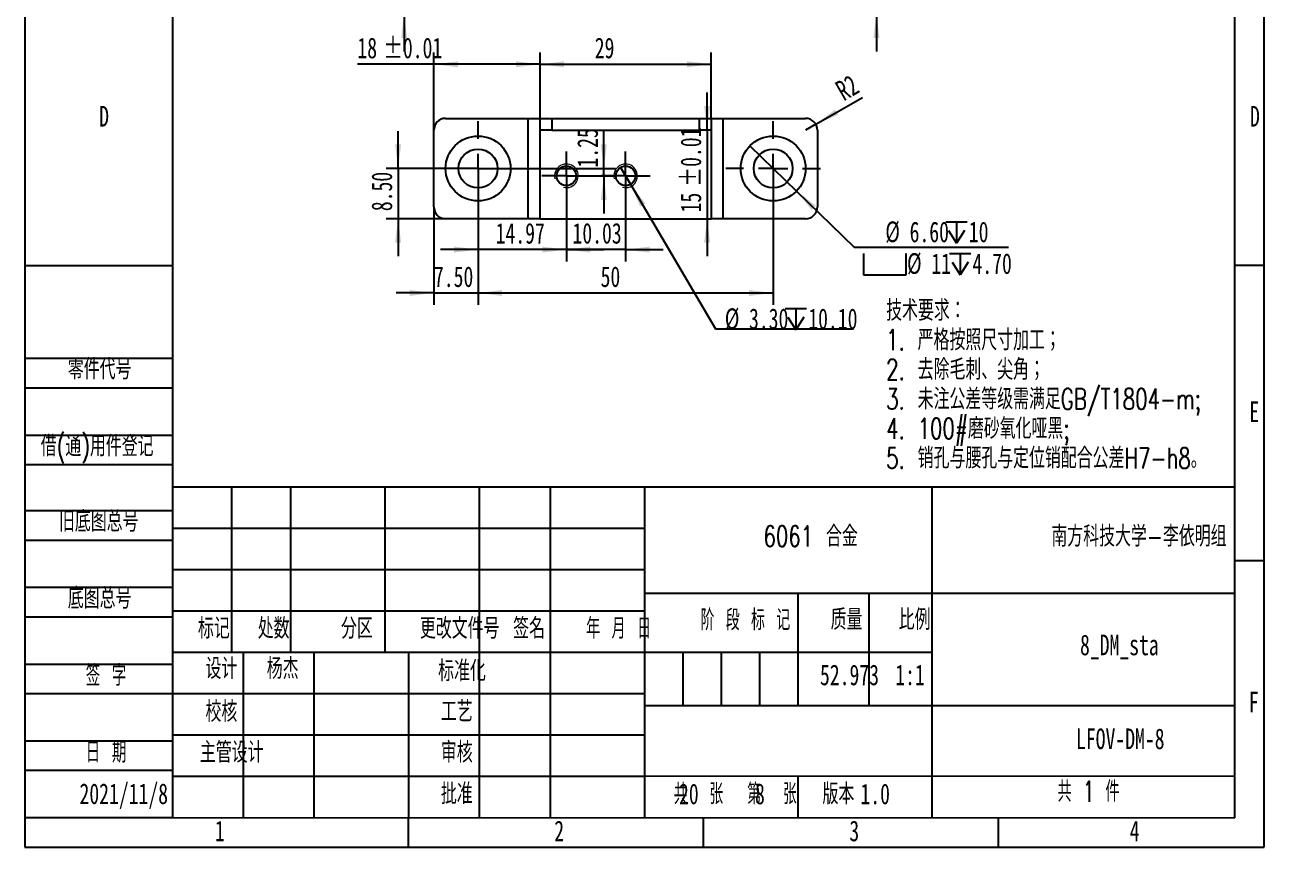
# Model space of a CAD drawing. Header units: millimetres. Extents: x 0 to 210, y 0 to 297.
# Drawn here: x 0 to 210, y 0 to 139.3 of the extents above; entities that cross this region are included whole.
import ezdxf

# ---------------------------------------------------------------- set-up
doc = ezdxf.new("R2010")
doc.units = ezdxf.units.MM
doc.layers.add('图框', color=7, linetype='Continuous')
doc.layers.add('图纸格式', color=7, linetype='Continuous')
doc.layers.add('根据设置的颜色创建', color=7, linetype='Continuous', lineweight=25)
doc.styles.add('SLDTEXTSTYLE0', font='TXT', dxfattribs={"width": 0.7, "bigfont": 'bigfont'})
doc.styles.add('SLDTEXTSTYLE1', font='TXT', dxfattribs={"width": 0.62, "bigfont": 'bigfont'})
doc.styles.add('SLDTEXTSTYLE2', font='TXT', dxfattribs={"width": 0.614286, "bigfont": 'bigfont'})
doc.styles.add('SLDTEXTSTYLE3', font='TXT', dxfattribs={"width": 0.6, "bigfont": 'bigfont'})
doc.styles.add('SLDTEXTSTYLE4', font='TXT', dxfattribs={"width": 0.633333, "bigfont": 'bigfont'})
doc.styles.add('SLDTEXTSTYLE5', font='TXT', dxfattribs={"width": 0.7})
doc.dimstyles.new('SLDDIMSTYLE0', dxfattribs={"dimtxt": 3.5, "dimasz": 4.08, "dimexe": 0, "dimexo": 0.0625, "dimgap": 0.875, "dimtad": 2, "dimrnd": 1e-09, "dimzin": 12, "dimdsep": 46, "dimtxsty": 'SLDTEXTSTYLE5', "dimsah": 1, "dimcen": 0.09, "dimadec": 0, "dimazin": 3, "dimtol": 1, "dimtp": 0.01, "dimtm": 0.01, "dimtfac": 1, "dimtmove": 0, "dimatfit": 0, "dimfxl": 0, "dimfrac": 2, "dimtolj": 1, "dimarcsym": 0})
doc.dimstyles.new('SLDDIMSTYLE1', dxfattribs={"dimtxt": 3.5, "dimasz": 4.08, "dimexe": 0, "dimexo": 0.0625, "dimgap": 0.875, "dimtad": 2, "dimrnd": 1e-09, "dimzin": 12, "dimdsep": 46, "dimtxsty": 'SLDTEXTSTYLE5', "dimsah": 1, "dimcen": 0.09, "dimadec": 0, "dimazin": 3, "dimtfac": 1, "dimtofl": 0, "dimtmove": 0, "dimatfit": 3, "dimfxl": 0, "dimfrac": 2, "dimtolj": 1, "dimtzin": 12, "dimarcsym": 0})
doc.dimstyles.new('SLDDIMSTYLE10', dxfattribs={"dimtxt": 3.5, "dimasz": 4.08, "dimexe": 0, "dimexo": 0.0625, "dimgap": 0.875, "dimtad": 0, "dimtih": 1, "dimtoh": 1, "dimrnd": 1e-09, "dimzin": 12, "dimdsep": 46, "dimtxsty": 'SLDTEXTSTYLE5', "dimblk1": 'NONE', "dimsah": 1, "dimcen": 0, "dimadec": 0, "dimazin": 3, "dimtfac": 1, "dimtmove": 0, "dimatfit": 3, "dimldrblk": 'NONE', "dimfxl": 0, "dimfrac": 2, "dimtolj": 1, "dimtzin": 12, "dimarcsym": 0})
doc.dimstyles.new('SLDDIMSTYLE11', dxfattribs={"dimtxt": 3.5, "dimasz": 4.08, "dimexe": 0, "dimexo": 0.0625, "dimgap": 0.875, "dimtad": 0, "dimtih": 1, "dimtoh": 1, "dimrnd": 1e-09, "dimzin": 4, "dimdsep": 46, "dimtxsty": 'SLDTEXTSTYLE5', "dimblk1": 'NONE', "dimsah": 1, "dimcen": 0, "dimadec": 0, "dimazin": 1, "dimtfac": 1, "dimtmove": 0, "dimatfit": 3, "dimldrblk": 'NONE', "dimfxl": 0, "dimfrac": 2, "dimtolj": 1, "dimtzin": 12, "dimarcsym": 0})
doc.dimstyles.new('SLDDIMSTYLE2', dxfattribs={"dimtxt": 3.5, "dimasz": 4.08, "dimexe": 0, "dimexo": 0.0625, "dimgap": 0.875, "dimtad": 2, "dimrnd": 1e-09, "dimzin": 12, "dimdsep": 46, "dimtxsty": 'SLDTEXTSTYLE5', "dimsah": 1, "dimcen": 0, "dimadec": 0, "dimazin": 3, "dimtfac": 1, "dimtofl": 0, "dimtmove": 0, "dimatfit": 3, "dimfxl": 0, "dimfrac": 2, "dimtolj": 1, "dimtzin": 12, "dimarcsym": 0})
doc.dimstyles.new('SLDDIMSTYLE3', dxfattribs={"dimtxt": 3.5, "dimasz": 4.08, "dimexe": 0, "dimexo": 0.0625, "dimgap": 0.875, "dimtad": 2, "dimrnd": 1e-09, "dimzin": 12, "dimdsep": 46, "dimtxsty": 'SLDTEXTSTYLE5', "dimsah": 1, "dimcen": 0.09, "dimadec": 0, "dimazin": 3, "dimtfac": 1, "dimtmove": 0, "dimatfit": 0, "dimfxl": 0, "dimfrac": 2, "dimtolj": 1, "dimtzin": 12, "dimarcsym": 0})
doc.dimstyles.new('SLDDIMSTYLE4', dxfattribs={"dimtxt": 3.5, "dimasz": 4.08, "dimexe": 0, "dimexo": 0.0625, "dimgap": 0.875, "dimtad": 2, "dimrnd": 1e-09, "dimzin": 12, "dimdsep": 46, "dimtxsty": 'SLDTEXTSTYLE5', "dimsah": 1, "dimcen": 0.09, "dimadec": 0, "dimazin": 3, "dimtol": 1, "dimtp": 0.01, "dimtm": 0.01, "dimtfac": 1, "dimtofl": 0, "dimtmove": 0, "dimatfit": 3, "dimfxl": 0, "dimfrac": 2, "dimtolj": 1, "dimarcsym": 0})
doc.dimstyles.new('SLDDIMSTYLE9', dxfattribs={"dimtxt": 3.5, "dimasz": 4.08, "dimexe": 0, "dimexo": 0.0625, "dimgap": 0.875, "dimtad": 2, "dimrnd": 1e-09, "dimzin": 4, "dimdsep": 46, "dimtxsty": 'SLDTEXTSTYLE5', "dimsah": 1, "dimcen": 0.09, "dimadec": 0, "dimazin": 1, "dimtfac": 1, "dimtmove": 0, "dimatfit": 0, "dimfxl": 0, "dimfrac": 2, "dimtolj": 1, "dimtzin": 12, "dimarcsym": 0})

# ---------------------------------------------------------------- blocks, each defined once
blk = doc.blocks.new('SW_NOTE_0')
at = {"layer": '图纸格式', "color": 0, "char_height": 3.5, "attachment_point": 1, "style": 'SLDTEXTSTYLE0'}
for s, insert in [('技术要求：', (0, 4.51)), ('1. 严格按照尺寸加工；', (0, -0.49)), ('2. 去除毛刺、尖角；', (0, -5.49)), ('3. 未注公差等级需满足GB/T1804-m;', (0, -10.49)), ('4. 100#磨砂氧化哑黑;', (0, -15.49)), ('5. 销孔与腰孔与定位销配合公差H7-h8。', (0, -20.49))]:
    blk.add_mtext(s, dxfattribs=dict(at, insert=insert))
blk = doc.blocks.new('_D')
at = {"layer": '根据设置的颜色创建'}
for p, q in [((144.3, 171.51), (144.3, 177.86)), ((116.3, 171.51), (146.3, 171.51)), ((144.3, 171.51), (144.3, 141.13)), ((134.3, 141.13), (146.3, 141.13)), ((144.3, 141.13), (144.3, 134.78))]:
    blk.add_line(p, q, dxfattribs=at)
for points in [[(144.3, 171.51), (144.81, 175.59), (143.79, 175.59)], [(144.3, 141.13), (143.79, 137.05), (144.81, 137.05)]]:
    blk.add_solid(points, dxfattribs=at)
at = {"layer": '根据设置的颜色创建', "char_height": 3.5, "attachment_point": 1, "rotation": 90, "style": 'SLDTEXTSTYLE5'}
for s, insert in [('±0.01', (139.79, 155.62)), ('30.38', (139.79, 146.64))]:
    blk.add_mtext(s, dxfattribs=dict(at, insert=insert))
blk = doc.blocks.new('_D_4')
at = {"layer": '根据设置的颜色创建'}
for p, q in [((64.27, 151.13), (64.27, 157.48)), ((69.3, 151.13), (62.27, 151.13)), ((64.27, 151.13), (64.27, 141.13)), ((69.3, 141.13), (62.27, 141.13)), ((64.27, 141.13), (64.27, 134.78))]:
    blk.add_line(p, q, dxfattribs=at)
for points in [[(64.27, 151.13), (64.78, 155.21), (63.77, 155.21)], [(64.27, 141.13), (63.77, 137.05), (64.78, 137.05)]]:
    blk.add_solid(points, dxfattribs=at)
at = {"layer": '根据设置的颜色创建', "insert": (59.76, 144.85), "char_height": 3.5, "attachment_point": 1, "rotation": 90, "style": 'SLDTEXTSTYLE5'}
blk.add_mtext('10', dxfattribs=at)
blk = doc.blocks.new('_D_12')
at = {"layer": '根据设置的颜色创建'}
for p, q in [((63.25, 114.94), (63.25, 121.29)), ((76.8, 114.94), (61.25, 114.94)), ((63.25, 114.94), (63.25, 106.44)), ((71.3, 106.44), (61.25, 106.44)), ((63.25, 106.44), (63.25, 100.09))]:
    blk.add_line(p, q, dxfattribs=at)
for points in [[(63.25, 114.94), (63.76, 119.02), (62.74, 119.02)], [(63.25, 106.44), (62.74, 102.36), (63.76, 102.36)]]:
    blk.add_solid(points, dxfattribs=at)
at = {"layer": '根据设置的颜色创建', "insert": (58.74, 107.71), "char_height": 3.5, "attachment_point": 1, "rotation": 90, "style": 'SLDTEXTSTYLE5'}
blk.add_mtext('8.50', dxfattribs=at)
blk = doc.blocks.new('_D_13')
at = {"layer": '根据设置的颜色创建'}
for p, q in [((76.8, 114.94), (76.8, 91.86)), ((126.8, 114.94), (126.8, 91.86)), ((76.8, 93.86), (126.8, 93.86))]:
    blk.add_line(p, q, dxfattribs=at)
for points in [[(76.8, 93.86), (80.88, 93.35), (80.88, 94.36)], [(126.8, 93.86), (122.72, 94.36), (122.72, 93.35)]]:
    blk.add_solid(points, dxfattribs=at)
at = {"layer": '根据设置的颜色创建', "insert": (97.56, 98.37), "char_height": 3.5, "attachment_point": 1, "style": 'SLDTEXTSTYLE5'}
blk.add_mtext('50', dxfattribs=at)
blk = doc.blocks.new('_D_14')
at = {"layer": '根据设置的颜色创建'}
for p, q in [((87.3, 123.44), (87.3, 134.6)), ((116.3, 123.44), (116.3, 134.6)), ((87.3, 132.6), (116.3, 132.6))]:
    blk.add_line(p, q, dxfattribs=at)
for points in [[(87.3, 132.6), (91.38, 132.09), (91.38, 133.1)], [(116.3, 132.6), (112.22, 133.1), (112.22, 132.09)]]:
    blk.add_solid(points, dxfattribs=at)
at = {"layer": '根据设置的颜色创建', "insert": (96.57, 137.11), "char_height": 3.5, "attachment_point": 1, "style": 'SLDTEXTSTYLE5'}
blk.add_mtext('29', dxfattribs=at)
blk = doc.blocks.new('_D_15')
at = {"layer": '根据设置的颜色创建'}
for p, q in [((115.61, 121.44), (115.61, 127.79)), ((115.61, 121.44), (115.61, 106.44)), ((115.61, 106.44), (115.61, 100.09))]:
    blk.add_line(p, q, dxfattribs=at)
for points in [[(115.61, 121.44), (116.12, 125.52), (115.1, 125.52)], [(115.61, 106.44), (115.1, 102.36), (116.12, 102.36)]]:
    blk.add_solid(points, dxfattribs=at)
at = {"layer": '根据设置的颜色创建', "char_height": 3.5, "attachment_point": 1, "rotation": 90, "style": 'SLDTEXTSTYLE5'}
for s, insert in [('±0.01', (111.1, 111.88)), ('15', (111.1, 107.5))]:
    blk.add_mtext(s, dxfattribs=dict(at, insert=insert))
blk = doc.blocks.new('_D_16')
at = {"layer": '根据设置的颜色创建'}
for p, q in [((101.8, 113.69), (101.8, 99.2)), ((91.76, 109.54), (91.76, 99.2)), ((91.76, 101.2), (85.41, 101.2)), ((101.8, 101.2), (91.76, 101.2)), ((101.8, 101.2), (108.15, 101.2))]:
    blk.add_line(p, q, dxfattribs=at)
for points in [[(91.76, 101.2), (87.68, 101.71), (87.68, 100.7)], [(101.8, 101.2), (105.88, 100.7), (105.88, 101.71)]]:
    blk.add_solid(points, dxfattribs=at)
at = {"layer": '根据设置的颜色创建', "insert": (92.8, 105.72), "char_height": 3.5, "attachment_point": 1, "style": 'SLDTEXTSTYLE5'}
blk.add_mtext('10.03', dxfattribs=at)
blk = doc.blocks.new('_D_17')
at = {"layer": '根据设置的颜色创建'}
for p, q in [((76.8, 114.94), (76.8, 99.2)), ((91.76, 109.54), (91.76, 99.2)), ((76.8, 101.2), (70.45, 101.2)), ((91.76, 101.2), (76.8, 101.2)), ((91.76, 101.2), (98.11, 101.2))]:
    blk.add_line(p, q, dxfattribs=at)
for points in [[(76.8, 101.2), (72.72, 101.71), (72.72, 100.7)], [(91.76, 101.2), (95.84, 100.7), (95.84, 101.71)]]:
    blk.add_solid(points, dxfattribs=at)
at = {"layer": '根据设置的颜色创建', "insert": (79.78, 105.72), "char_height": 3.5, "attachment_point": 1, "style": 'SLDTEXTSTYLE5'}
blk.add_mtext('14.97', dxfattribs=at)
blk = doc.blocks.new('_D_18')
at = {"layer": '根据设置的颜色创建'}
for p, q in [((98.11, 114.94), (98.11, 121.24)), ((76.8, 114.94), (100.11, 114.94)), ((95.91, 113.69), (100.11, 113.69)), ((98.11, 113.69), (98.11, 114.94)), ((98.11, 113.69), (98.11, 107.34))]:
    blk.add_line(p, q, dxfattribs=at)
for points in [[(98.11, 114.94), (98.61, 119.02), (97.6, 119.02)], [(98.11, 113.69), (97.6, 109.61), (98.61, 109.61)]]:
    blk.add_solid(points, dxfattribs=at)
at = {"layer": '根据设置的颜色创建', "insert": (93.6, 115.1), "char_height": 3.5, "attachment_point": 1, "rotation": 90, "style": 'SLDTEXTSTYLE5'}
blk.add_mtext('1.25', dxfattribs=at)
blk = doc.blocks.new('SW_SYMBOL_HOLE_DEPTH')
at = {"layer": '根据设置的颜色创建', "color": 0}
for p, q in [((0, 875), (800, 875)), ((100, 555), (400, 75)), ((400, 875), (400, 75)), ((700, 555), (400, 75))]:
    blk.add_line(p, q, dxfattribs=at)
blk = doc.blocks.new('SW_SYMBOL_HOLE_SPOT')
at = {"layer": '根据设置的颜色创建', "color": 0}
for p, q in [((0, 875), (0, 75)), ((1600, 75), (1600, 875)), ((0, 75), (1600, 75))]:
    blk.add_line(p, q, dxfattribs=at)
blk = doc.blocks.new('_D_19')
at = {"layer": '根据设置的颜色创建'}
for p, q in [((122.85, 118.77), (130.75, 111.11)), ((130.75, 111.11), (140.53, 101.63)), ((140.53, 101.63), (166.7, 101.63))]:
    blk.add_line(p, q, dxfattribs=at)
blk.add_solid([(130.75, 111.11), (133.32, 107.91), (134.03, 108.63)], dxfattribs=at)
at = {"layer": '根据设置的颜色创建', "xscale": 0.004511737089201878, "yscale": 0.004511737089201878, "zscale": 0.004511737089201878}
for name, p in [('SW_SYMBOL_HOLE_DEPTH', (156.05, 101.96)), ('SW_SYMBOL_HOLE_SPOT', (142.12, 96.59)), ('SW_SYMBOL_HOLE_DEPTH', (156.67, 96.59))]:
    blk.add_blockref(name, p, dxfattribs=at)
at = {"layer": '根据设置的颜色创建', "char_height": 3.5, "attachment_point": 1, "style": 'SLDTEXTSTYLE5'}
for s, insert in [('%%c', (145.8, 105.97)), ('6.60', (149.92, 105.95)), ('10', (159.95, 105.95)), ('%%c', (149.48, 100.6)), ('11', (153.6, 100.58)), ('4.70', (160.57, 100.58))]:
    blk.add_mtext(s, dxfattribs=dict(at, insert=insert))
blk = doc.blocks.new('_None')
blk = doc.blocks.new('_D_20')
at = {"layer": '根据设置的颜色创建'}
for p, q in [((100.96, 115.11), (102.63, 112.27)), ((102.63, 112.27), (117.01, 87.77)), ((117.01, 87.77), (140.42, 87.77))]:
    blk.add_line(p, q, dxfattribs=at)
blk.add_solid([(102.63, 112.27), (104.26, 108.49), (105.14, 109.01)], dxfattribs=at)
at = {"layer": '根据设置的颜色创建', "xscale": 0.004511737089201878, "yscale": 0.004511737089201878, "zscale": 0.004511737089201878}
blk.add_blockref('SW_SYMBOL_HOLE_DEPTH', (128.85, 87.25), dxfattribs=at)
at = {"layer": '根据设置的颜色创建', "char_height": 3.5, "attachment_point": 1, "style": 'SLDTEXTSTYLE5'}
for s, insert in [('%%c', (118.6, 91.25)), ('3.30', (122.71, 91.24)), ('10.10', (132.75, 91.24))]:
    blk.add_mtext(s, dxfattribs=dict(at, insert=insert))
blk = doc.blocks.new('_D_21')
at = {"layer": '根据设置的颜色创建'}
for q in [(141.91, 126.99), (132.3, 121.44)]:
    blk.add_line((134.03, 122.44), q, dxfattribs=at)
blk.add_solid([(134.03, 122.44), (137.82, 124.04), (137.31, 124.92)], dxfattribs=at)
at = {"layer": '根据设置的颜色创建', "insert": (137.02, 129.32), "char_height": 3.5, "attachment_point": 1, "rotation": 30, "style": 'SLDTEXTSTYLE5'}
blk.add_mtext('R2', dxfattribs=at)
blk = doc.blocks.new('_D_22')
at = {"layer": '根据设置的颜色创建'}
for p, q in [((69.3, 121.44), (69.3, 134.6)), ((87.3, 123.44), (87.3, 134.6)), ((69.3, 132.6), (56.35, 132.6)), ((87.3, 132.6), (69.3, 132.6))]:
    blk.add_line(p, q, dxfattribs=at)
for points in [[(69.3, 132.6), (73.38, 132.09), (73.38, 133.1)], [(87.3, 132.6), (83.22, 133.1), (83.22, 132.09)]]:
    blk.add_solid(points, dxfattribs=at)
at = {"layer": '根据设置的颜色创建', "char_height": 3.5, "attachment_point": 1, "style": 'SLDTEXTSTYLE5'}
for s, insert in [('18', (56.35, 137.11)), ('±0.01', (60.73, 137.11))]:
    blk.add_mtext(s, dxfattribs=dict(at, insert=insert))
blk = doc.blocks.new('_D_23')
at = {"layer": '根据设置的颜色创建'}
for p, q in [((76.8, 114.94), (76.8, 91.86)), ((69.3, 108.44), (69.3, 91.86)), ((69.3, 93.86), (62.95, 93.86)), ((69.3, 93.86), (76.8, 93.86)), ((76.8, 93.86), (83.15, 93.86))]:
    blk.add_line(p, q, dxfattribs=at)
for points in [[(69.3, 93.86), (65.22, 94.36), (65.22, 93.35)], [(76.8, 93.86), (80.88, 93.35), (80.88, 94.36)]]:
    blk.add_solid(points, dxfattribs=at)
at = {"layer": '根据设置的颜色创建', "insert": (69.33, 98.37), "char_height": 3.5, "attachment_point": 1, "style": 'SLDTEXTSTYLE5'}
blk.add_mtext('7.50', dxfattribs=at)
blk = doc.blocks.new('SW_CENTERMARKSYMBOL_3')
at = {"layer": '根据设置的颜色创建', "color": 0}
for p, q in [((0, 5), (0, 8)), ((0, 0), (0, 2.5)), ((-5, 0), (-8, 0)), ((0, 0), (-2.5, 0)), ((0, 0), (0, -2.5)), ((0, 0), (2.5, 0)), ((5, 0), (8, 0)), ((0, -5), (0, -8))]:
    blk.add_line(p, q, dxfattribs=at)
blk = doc.blocks.new('SW_CENTERMARKSYMBOL_4')
at = {"layer": '根据设置的颜色创建', "color": 0}
for p, q in [((0, 5), (0, 8)), ((0, 0), (0, 2.5)), ((-5, 0), (-8, 0)), ((0, 0), (-2.5, 0)), ((0, 0), (0, -2.5)), ((0, 0), (2.5, 0)), ((5, 0), (8, 0)), ((0, -5), (0, -8))]:
    blk.add_line(p, q, dxfattribs=at)
blk = doc.blocks.new('SW_CENTERMARKSYMBOL_5')
at = {"layer": '根据设置的颜色创建', "color": 0}
for p, q in [((0, 2.5), (0, 4.15)), ((0, 0), (0, 2.5)), ((-2.5, 0), (-4.15, 0)), ((0, 0), (-2.5, 0)), ((0, 0), (0, -2.5)), ((0, 0), (2.5, 0)), ((2.5, 0), (4.15, 0)), ((0, -2.5), (0, -4.15))]:
    blk.add_line(p, q, dxfattribs=at)
blk = doc.blocks.new('SW_CENTERMARKSYMBOL_6')
at = {"layer": '根据设置的颜色创建', "color": 0}
for p, q in [((0, 2.5), (0, 4.15)), ((0, 0), (0, 2.5)), ((-2.5, 0), (-4.15, 0)), ((0, 0), (-2.5, 0)), ((0, 0), (0, -2.5)), ((0, 0), (2.5, 0)), ((2.5, 0), (4.15, 0)), ((0, -2.5), (0, -4.15))]:
    blk.add_line(p, q, dxfattribs=at)

msp = doc.modelspace()

# ---------------------------------------------------------------- linework, layer by layer
at = {"color": 7, "linetype": 'Continuous', "lineweight": 25}
for p, q in [((71.297972, 123.4374583), (85.297972, 123.4374583)), ((85.297972, 106.4374583), (85.297972, 123.4374583)), ((85.297972, 123.4374583), (87.297972, 123.4374583)), ((87.297972, 121.4374583), (87.297972, 123.4374583)), ((87.297972, 123.4374583), (89.297972, 123.4374583)), ((89.297972, 123.4374583), (89.297972, 121.4374583)), ((89.297972, 123.4374583), (114.297972, 123.4374583)), ((114.297972, 121.4374583), (114.297972, 123.4374583)), ((114.297972, 123.4374583), (116.297972, 123.4374583)), ((116.297972, 123.4374583), (116.297972, 121.4374583)), ((116.297972, 123.4374583), (118.297972, 123.4374583)), ((118.297972, 123.4374583), (118.297972, 106.4374583)), ((118.297972, 123.4374583), (132.297972, 123.4374583)), ((69.297972, 108.4374583), (69.297972, 121.4374583)), ((89.297972, 121.4374583), (87.297972, 121.4374583)), ((87.297972, 106.4374583), (87.297972, 121.4374583)), ((89.297972, 121.4374583), (114.297972, 121.4374583)), ((116.297972, 121.4374583), (114.297972, 121.4374583)), ((116.297972, 121.4374583), (116.297972, 106.4374583)), ((134.297972, 121.4374583), (134.297972, 108.4374583)), ((85.297972, 106.4374583), (71.297972, 106.4374583)), ((87.297972, 106.4374583), (85.297972, 106.4374583)), ((87.297972, 106.4374583), (116.297972, 106.4374583)), ((118.297972, 106.4374583), (116.297972, 106.4374583)), ((132.297972, 106.4374583), (118.297972, 106.4374583))]:
    msp.add_line(p, q, dxfattribs=at)
for centre, radius in [((76.797972, 114.9374583), 5.5), ((126.797972, 114.9374583), 5.5), ((76.797972, 114.9374583), 3.3), ((126.797972, 114.9374583), 3.3), ((91.764972, 113.6904583), 1.65), ((101.797972, 113.6904583), 1.65)]:
    msp.add_circle(centre, radius, dxfattribs=at)
for centre, start, end in [((71.297972, 121.4374583), 90, 180), ((132.297972, 121.4374583), 0, 90), ((71.297972, 108.4374583), 180, 270), ((132.297972, 108.4374583), 270, 0)]:
    msp.add_arc(centre, 2, start, end, dxfattribs=at)
at = {"color": 7, "linetype": 'Continuous', "lineweight": 18}
for centre in [(91.764972, 113.6904583), (101.797972, 113.6904583)]:
    msp.add_arc(centre, 2, 255, 195, dxfattribs=at)
at = {"layer": '图框'}
for p, q in [((0, 297), (0, 0)), ((210, 0), (210, 297)), ((0, 98.5), (25, 98.5)), ((210, 98.5), (205, 98.5)), ((0, 82.7905937), (25, 82.7905937)), ((0, 77.7905937), (25, 77.7905937)), ((0, 69.7905937), (25, 69.7905937)), ((0, 64.7905937), (25, 64.7905937)), ((25.0132567, 61.0216466), (24.9981028, 5.0216486)), ((0, 57), (25, 57)), ((25, 54), (105, 54)), ((0, 52), (25, 52)), ((210, 48.5), (205, 48.5)), ((25, 47), (105, 47)), ((0, 44), (25, 44)), ((0, 39), (25, 39)), ((111.5, 33), (111.5, 24)), ((118, 33), (118, 24)), ((124.5, 33), (124.5, 24)), ((0, 31), (25, 31)), ((0, 26), (25, 26)), ((0, 18), (25, 18)), ((0, 13), (25, 13)), ((-0.0018962, 5.0284138), (24.9981028, 5.0216486)), ((64.9999923, -0.0284139), (64.9999923, 4.9715861)), ((153.6900128, 4.9971558), (153.6900128, 4.986824)), ((165, -0.0284139), (165, 4.9837635)), ((-0.0000077, -0.0284139), (209.9999923, -0.0284139))]:
    msp.add_line(p, q, dxfattribs=at)
at = {"layer": '图框', "lineweight": 25}
for p, q in [((25, 292), (25, 5)), ((205, 4.9729393), (205, 292)), ((25, 61), (205, 61)), ((35, 61), (35, 33)), ((45, 61), (45, 33)), ((61, 61), (61, 33)), ((77, 61), (77, 5)), ((89, 61), (89, 5)), ((105, 61), (105, 4.9999997)), ((153.6900128, 60.9868322), (153.6900128, 4.9971558)), ((105, 43), (205, 43)), ((131, 43), (131, 24)), ((143, 43), (143, 24)), ((25, 40), (105, 40)), ((25, 33), (105, 33)), ((37, 33), (37, 5)), ((49, 33), (49, 5)), ((64.9999923, 32.9715861), (64.9999923, 4.9715861)), ((105.013297, 32.9868281), (153.6900128, 32.9868281)), ((25, 26), (105, 26)), ((105, 24), (205, 24)), ((25, 19), (105, 19)), ((24.9999971, 12.0216484), (105, 12.0216484)), ((105, 12.0216484), (205, 12.0487089)), ((131, 12.0286841), (131, 4.992964)), ((24.9981028, 5.0216486), (205, 4.9729393)), ((114.9990514, -0.0284139), (114.9990514, 4.997294))]:
    msp.add_line(p, q, dxfattribs=at)

# ---------------------------------------------------------------- block references
at = {"layer": '图纸格式'}
msp.add_blockref('SW_NOTE_0', (145.9466423, 88.1360262), dxfattribs=at)
at = {"layer": '根据设置的颜色创建'}
for name, p in [('SW_CENTERMARKSYMBOL_3', (76.797972, 114.9374583)), ('SW_CENTERMARKSYMBOL_4', (126.797972, 114.9374583)), ('SW_CENTERMARKSYMBOL_6', (91.764972, 113.6904583)), ('SW_CENTERMARKSYMBOL_5', (101.797972, 113.6904583))]:
    msp.add_blockref(name, p, dxfattribs=at)

# ---------------------------------------------------------------- texts
at = {"layer": '图框', "char_height": 3.5}
for s, insert, attachment_point, style in [('D', (13.4296875, 125.5409201), 2, 'SLDTEXTSTYLE5'), ('D', (208.4296875, 125.5409201), 2, 'SLDTEXTSTYLE5'), ('零件代号', (7.2921167, 82.703292), 1, 'SLDTEXTSTYLE0'), ('E', (208.3178819, 75.4760692), 2, 'SLDTEXTSTYLE5'), ('借(通)用件登记', (2.7046163, 69.6777326), 1, 'SLDTEXTSTYLE0'), ('旧底图总号', (5.7921164, 56.9053), 1, 'SLDTEXTSTYLE0'), ('6061 合金', (133.1513393, 54.3990529), 2, 'SLDTEXTSTYLE0'), ('南方科技大学-李依明组', (188.7790183, 54.3990529), 2, 'SLDTEXTSTYLE0'), ('底图总号', (7.2921167, 43.8852641), 1, 'SLDTEXTSTYLE0'), ('阶 段 标 记', (122.0830501, 40.2162471), 2, 'SLDTEXTSTYLE2'), ('质量', (139.226661, 40.2861817), 2, 'SLDTEXTSTYLE0'), ('比例', (150.7591423, 40.2861817), 2, 'SLDTEXTSTYLE0'), ('标记', (32.0401075, 38.7885598), 2, 'SLDTEXTSTYLE0'), ('处数', (42.160637, 38.7885598), 2, 'SLDTEXTSTYLE0'), ('分区', (56.2599008, 38.7885598), 2, 'SLDTEXTSTYLE0'), ('更改文件号', (73.6804743, 38.7885598), 2, 'SLDTEXTSTYLE0'), ('签名', (85.4411077, 38.7885598), 2, 'SLDTEXTSTYLE0'), ('年 月 日', (100.6172965, 38.7885598), 2, 'SLDTEXTSTYLE1'), ('8_DM_sta', (185.4588794, 35.9934112), 2, 'SLDTEXTSTYLE5'), ('设计', (33.310827, 31.9727612), 2, 'SLDTEXTSTYLE0'), ('杨杰', (43.691887, 31.9727615), 2, 'SLDTEXTSTYLE0'), ('标准化', (74.0740412, 31.5920386), 2, 'SLDTEXTSTYLE0'), ('签 字', (13.7674931, 30.806994), 2, 'SLDTEXTSTYLE4'), ('52.973', (139.7349024, 30.9083536), 2, 'SLDTEXTSTYLE5'), ('1:1', (149.9862256, 30.9083536), 2, 'SLDTEXTSTYLE5'), ('F', (208.2243055, 26.2909201), 2, 'SLDTEXTSTYLE5'), ('校核', (33.310827, 24.7021677), 2, 'SLDTEXTSTYLE0'), ('工艺', (73.1966105, 24.7021677), 2, 'SLDTEXTSTYLE0'), ('LFOV-DM-8', (185.6144351, 20.0842047), 2, 'SLDTEXTSTYLE5'), ('日 期', (13.7674931, 17.7869982), 2, 'SLDTEXTSTYLE4'), ('主管设计', (35.0608271, 17.7879105), 2, 'SLDTEXTSTYLE0'), ('审核', (73.1966105, 17.7973832), 2, 'SLDTEXTSTYLE0'), ('2021/11/8', (16.7685052, 10.7783984), 2, 'SLDTEXTSTYLE5'), ('批准', (73.199041, 10.7783982), 2, 'SLDTEXTSTYLE0'), ('共  张', (114.1366995, 10.7483197), 2, 'SLDTEXTSTYLE3'), ('20', (110.8485013, 10.74832), 1, 'SLDTEXTSTYLE5'), ('第  张', (126.6114846, 10.7483197), 2, 'SLDTEXTSTYLE3'), ('8', (123.7235415, 10.74832), 1, 'SLDTEXTSTYLE5'), ('版本', (137.8522733, 10.7483197), 2, 'SLDTEXTSTYLE0'), ('1.0', (141.5890189, 10.74832), 1, 'SLDTEXTSTYLE5'), ('共 1 件', (174.9856153, 11.166375), 1, 'SLDTEXTSTYLE1'), ('1', (33.0444444, 4.4760692), 2, 'SLDTEXTSTYLE5'), ('2', (90.5444444, 4.4760692), 2, 'SLDTEXTSTYLE5'), ('3', (140.5444444, 4.4760692), 2, 'SLDTEXTSTYLE5'), ('4', (188.0444444, 4.4760692), 2, 'SLDTEXTSTYLE5')]:
    msp.add_mtext(s, dxfattribs=dict(at, insert=insert, attachment_point=attachment_point, style=style))

# ---------------------------------------------------------------- dimensions: what is measured, and where the dimension line sits
at = {"layer": '根据设置的颜色创建'}
for base, p1, p2, dimstyle, picture, middle in [((144.297972, 141.1279208), (116.297972, 171.5079208), (134.297972, 141.1279208), 'SLDDIMSTYLE0', '_D', (144.297972, 155.8386564)), ((64.2745751, 141.1279208), (69.297972, 151.1279208), (69.297972, 141.1279208), 'SLDDIMSTYLE3', '_D_4', (64.2745751, 146.3836649)), ((115.6098863, 106.4374583), (116.297972, 121.4374583), (132.297972, 106.4374583), 'SLDDIMSTYLE0', '_D_15', (115.6098863, 114.4012309)), ((98.1068232, 114.9374583), (95.914972, 113.6904583), (76.797972, 114.9374583), 'SLDDIMSTYLE3', '_D_18', (98.1068232, 118.1682924)), ((63.249134, 106.4374583), (76.797972, 114.9374583), (71.297972, 106.4374583), 'SLDDIMSTYLE9', '_D_12', (63.249134, 110.7795512))]:
    dim = msp.add_linear_dim(base=base, p1=p1, p2=p2, angle=90, dimstyle=dimstyle, dxfattribs=at)
    dim.commit()
    dim.dimension.update_dxf_attribs({"geometry": picture, "text_midpoint": middle, "dimtype": 160})
for base, p1, p2, dimstyle, picture, middle in [((69.297972, 132.5968318), (87.297972, 123.4374583), (69.297972, 121.4374583), 'SLDDIMSTYLE4', '_D_22', (63.249134, 132.5968318)), ((116.297972, 132.5968318), (87.297972, 123.4374583), (116.297972, 123.4374583), 'SLDDIMSTYLE1', '_D_14', (98.1068232, 132.5968318)), ((76.797972, 93.8564849), (69.297972, 108.4374583), (76.797972, 114.9374583), 'SLDDIMSTYLE9', '_D_23', (72.3998651, 93.8564849)), ((76.797972, 101.2041166), (91.764972, 109.5404583), (76.797972, 114.9374583), 'SLDDIMSTYLE3', '_D_17', (83.6119909, 101.2041166)), ((126.797972, 93.8564849), (76.797972, 114.9374583), (126.797972, 114.9374583), 'SLDDIMSTYLE1', '_D_13', (99.091517, 93.8564849)), ((91.764972, 101.2041166), (101.797972, 113.6904583), (91.764972, 109.5404583), 'SLDDIMSTYLE3', '_D_16', (96.6349731, 101.2041166))]:
    dim = msp.add_linear_dim(base=base, p1=p1, p2=p2, dimstyle=dimstyle, dxfattribs=at)
    dim.commit()
    dim.dimension.update_dxf_attribs({"geometry": picture, "text_midpoint": middle, "dimtype": 160})
dim = msp.add_radius_dim(center=(132.297972, 121.4374583), mpoint=(134.0300228, 122.4374583), dimstyle='SLDDIMSTYLE2', dxfattribs=at)
dim.commit()
dim.dimension.update_dxf_attribs({"geometry": '_D_21', "text_midpoint": (140.7825695, 126.3360473), "dimtype": 164})
for p1, p2, text, dimstyle, picture, middle in [((122.8485818, 118.7652928), (130.7473621, 111.1096238), '%%c6.60{\\fGDT;x}10\\P{\\fGDT;v}<>{\\fGDT;x}4.70', 'SLDDIMSTYLE10', '_D_19', (154.4102553, 101.0144044)), ((100.9629443, 115.1135637), (102.6329996, 112.267353), '<>{\\fGDT;x}10.10', 'SLDDIMSTYLE11', '_D_20', (129.5099692, 89.4127607))]:
    dim = msp.add_diameter_dim_2p(p1=p1, p2=p2, text=text, dimstyle=dimstyle, dxfattribs=at)
    dim.commit()
    dim.dimension.update_dxf_attribs({"geometry": picture, "text_midpoint": middle, "dimtype": 163})

doc.saveas('drawing.dxf')
